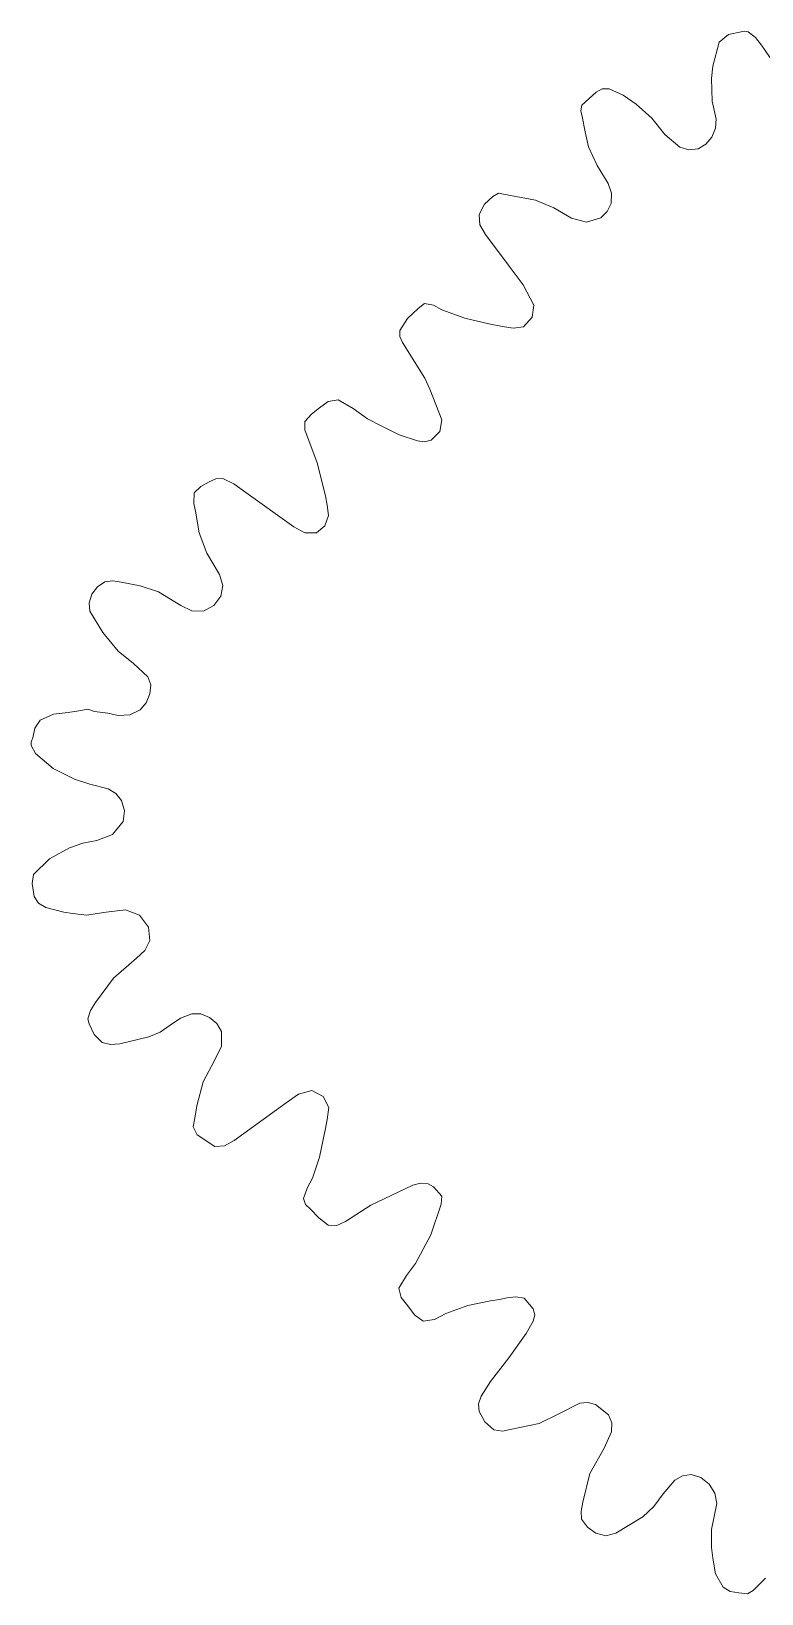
# Model space of a CAD drawing. Header units: millimetres. Extents: x 1553 to 1748, y 647 to 803.
# Drawn here: x 1555.4 to 1602.1, y 703.5 to 803.4 of the extents above; entities that cross this region are included whole.
import ezdxf

# ---------------------------------------------------------------- set-up
doc = ezdxf.new("R2010")
doc.units = ezdxf.units.MM
doc.header["$MEASUREMENT"] = 0

msp = doc.modelspace()

# ---------------------------------------------------------------- linework, layer by layer
at = {"lineweight": 9}
for points in [[(1600.0178, 803.1733), (1600.0178, 803.1733), (1601.0156, 803.3728), (1601.0156, 803.3728)], [(1601.0156, 803.3728), (1601.0156, 803.3728), (1601.2633, 803.3429), (1601.2633, 803.3429)], [(1601.2633, 803.3429), (1601.2633, 803.3429), (1601.7295, 802.9648), (1601.7295, 802.9648)], [(1599.02, 801.1353), (1599.02, 801.1353), (1599.4232, 802.6673), (1599.4232, 802.6673)], [(1599.4232, 802.6673), (1599.4232, 802.6673), (1600.0178, 803.1733), (1600.0178, 803.1733)], [(1601.7295, 802.9648), (1601.7295, 802.9648), (1602.1239, 802.4823), (1602.1239, 802.4823)], [(1602.1239, 802.4823), (1602.1239, 802.4823), (1603.1086, 801.0615), (1603.1086, 801.0615)], [(1598.9232, 800.3612), (1598.9232, 800.3612), (1599.02, 801.1353), (1599.02, 801.1353)], [(1598.9716, 798.8937), (1598.9716, 798.8937), (1598.9232, 800.3612), (1598.9232, 800.3612)], [(1590.6246, 798.6357), (1590.6246, 798.6357), (1591.547, 799.4743), (1591.547, 799.4743)], [(1591.547, 799.4743), (1591.547, 799.4743), (1591.9444, 799.6829), (1591.9444, 799.6829)], [(1591.9444, 799.6829), (1591.9444, 799.6829), (1592.3759, 799.6893), (1592.3759, 799.6893)], [(1592.3759, 799.6893), (1592.3759, 799.6893), (1593.281, 799.2783), (1593.281, 799.2783)], [(1590.5757, 798.2907), (1590.5757, 798.2907), (1590.6246, 798.6357), (1590.6246, 798.6357)], [(1593.281, 799.2783), (1593.281, 799.2783), (1594.1095, 798.7163), (1594.1095, 798.7163)], [(1594.1095, 798.7163), (1594.1095, 798.7163), (1595.1079, 797.8218), (1595.1079, 797.8218)], [(1599.2135, 797.7488), (1599.2135, 797.7488), (1598.9716, 798.8937), (1598.9716, 798.8937)], [(1590.6504, 797.9215), (1590.6504, 797.9215), (1590.5757, 798.2907), (1590.5757, 798.2907)], [(1590.8439, 796.9457), (1590.8439, 796.9457), (1590.6504, 797.9215), (1590.6504, 797.9215)], [(1595.1079, 797.8218), (1595.1079, 797.8218), (1595.9398, 796.765), (1595.9398, 796.765)], [(1599.1798, 797.1648), (1599.1798, 797.1648), (1599.2135, 797.7488), (1599.2135, 797.7488)], [(1591.0651, 795.9864), (1591.0651, 795.9864), (1590.8439, 796.9457), (1590.8439, 796.9457)], [(1595.9398, 796.765), (1595.9398, 796.765), (1596.8939, 795.9513), (1596.8939, 795.9513)], [(1598.5727, 796.1495), (1598.5727, 796.1495), (1598.9539, 796.61), (1598.9539, 796.61)], [(1598.9539, 796.61), (1598.9539, 796.61), (1599.1798, 797.1648), (1599.1798, 797.1648)], [(1591.6156, 794.7847), (1591.6156, 794.7847), (1591.0651, 795.9864), (1591.0651, 795.9864)], [(1596.8939, 795.9513), (1596.8939, 795.9513), (1597.483, 795.7796), (1597.483, 795.7796)], [(1597.483, 795.7796), (1597.483, 795.7796), (1598.0731, 795.8481), (1598.0731, 795.8481)], [(1598.0731, 795.8481), (1598.0731, 795.8481), (1598.5727, 796.1495), (1598.5727, 796.1495)], [(1592.3176, 793.644), (1592.3176, 793.644), (1591.6156, 794.7847), (1591.6156, 794.7847)], [(1592.5416, 793.0143), (1592.5416, 793.0143), (1592.3176, 793.644), (1592.3176, 793.644)], [(1584.412, 792.3087), (1584.412, 792.3087), (1584.9416, 792.8141), (1584.9416, 792.8141)], [(1584.9416, 792.8141), (1584.9416, 792.8141), (1585.3148, 793.0283), (1585.3148, 793.0283)], [(1585.3148, 793.0283), (1585.3148, 793.0283), (1586.0664, 792.8625), (1586.0664, 792.8625)], [(1586.0664, 792.8625), (1586.0664, 792.8625), (1587.6702, 792.5722), (1587.6702, 792.5722)], [(1587.6702, 792.5722), (1587.6702, 792.5722), (1588.8541, 792.088), (1588.8541, 792.088)], [(1592.2575, 791.8461), (1592.2575, 791.8461), (1592.513, 792.3545), (1592.513, 792.3545)], [(1592.513, 792.3545), (1592.513, 792.3545), (1592.5416, 793.0143), (1592.5416, 793.0143)], [(1584.0708, 791.6599), (1584.0708, 791.6599), (1584.412, 792.3087), (1584.412, 792.3087)], [(1584.1225, 790.9989), (1584.1225, 790.9989), (1584.0708, 791.6599), (1584.0708, 791.6599)], [(1588.8541, 792.088), (1588.8541, 792.088), (1589.9656, 791.426), (1589.9656, 791.426)], [(1589.9656, 791.426), (1589.9656, 791.426), (1590.922, 791.1598), (1590.922, 791.1598)], [(1590.922, 791.1598), (1590.922, 791.1598), (1591.8437, 791.4433), (1591.8437, 791.4433)], [(1591.8437, 791.4433), (1591.8437, 791.4433), (1592.2575, 791.8461), (1592.2575, 791.8461)], [(1584.4782, 790.3722), (1584.4782, 790.3722), (1584.1225, 790.9989), (1584.1225, 790.9989)], [(1585.9866, 788.3535), (1585.9866, 788.3535), (1584.4782, 790.3722), (1584.4782, 790.3722)], [(1586.878, 787.1596), (1586.878, 787.1596), (1585.9866, 788.3535), (1585.9866, 788.3535)], [(1587.5616, 785.8661), (1587.5616, 785.8661), (1586.878, 787.1596), (1586.878, 787.1596)], [(1579.4912, 785.0064), (1579.4912, 785.0064), (1580.1763, 785.6539), (1580.1763, 785.6539)], [(1580.1763, 785.6539), (1580.1763, 785.6539), (1580.5754, 785.9684), (1580.5754, 785.9684)], [(1580.5754, 785.9684), (1580.5754, 785.9684), (1581.1443, 785.8562), (1581.1443, 785.8562)], [(1581.1443, 785.8562), (1581.1443, 785.8562), (1581.6905, 785.5669), (1581.6905, 785.5669)], [(1581.6905, 785.5669), (1581.6905, 785.5669), (1583.1516, 785.025), (1583.1516, 785.025)], [(1587.4658, 785.0843), (1587.4658, 785.0843), (1587.5616, 785.8661), (1587.5616, 785.8661)], [(1578.991, 784.2348), (1578.991, 784.2348), (1579.4912, 785.0064), (1579.4912, 785.0064)], [(1583.1516, 785.025), (1583.1516, 785.025), (1584.6865, 784.6732), (1584.6865, 784.6732)], [(1584.6865, 784.6732), (1584.6865, 784.6732), (1585.5706, 784.4928), (1585.5706, 784.4928)], [(1585.5706, 784.4928), (1585.5706, 784.4928), (1586.2479, 784.3961), (1586.2479, 784.3961)], [(1586.2479, 784.3961), (1586.2479, 784.3961), (1586.9091, 784.4767), (1586.9091, 784.4767)], [(1586.9091, 784.4767), (1586.9091, 784.4767), (1587.4658, 785.0843), (1587.4658, 785.0843)], [(1578.9886, 783.8462), (1578.9886, 783.8462), (1578.991, 784.2348), (1578.991, 784.2348)], [(1579.1684, 783.4769), (1579.1684, 783.4769), (1578.9886, 783.8462), (1578.9886, 783.8462)], [(1580.5875, 781.1869), (1580.5875, 781.1869), (1579.1684, 783.4769), (1579.1684, 783.4769)], [(1580.9126, 780.4851), (1580.9126, 780.4851), (1580.5875, 781.1869), (1580.5875, 781.1869)], [(1581.6789, 778.5267), (1581.6789, 778.5267), (1580.9126, 780.4851), (1580.9126, 780.4851)], [(1573.8628, 779.2921), (1573.8628, 779.2921), (1574.415, 779.6986), (1574.415, 779.6986)], [(1574.415, 779.6986), (1574.415, 779.6986), (1575.0446, 779.8139), (1575.0446, 779.8139)], [(1575.0446, 779.8139), (1575.0446, 779.8139), (1576.007, 779.2586), (1576.007, 779.2586)], [(1572.9145, 778.4116), (1572.9145, 778.4116), (1573.3408, 778.8897), (1573.3408, 778.8897)], [(1572.9242, 777.8842), (1572.9242, 777.8842), (1572.9145, 778.4116), (1572.9145, 778.4116)], [(1573.3408, 778.8897), (1573.3408, 778.8897), (1573.8628, 779.2921), (1573.8628, 779.2921)], [(1576.007, 779.2586), (1576.007, 779.2586), (1576.9322, 778.5852), (1576.9322, 778.5852)], [(1576.9322, 778.5852), (1576.9322, 778.5852), (1577.846, 778.1229), (1577.846, 778.1229)], [(1581.5462, 777.7855), (1581.5462, 777.7855), (1581.6789, 778.5267), (1581.6789, 778.5267)], [(1573.7176, 775.7749), (1573.7176, 775.7749), (1572.9242, 777.8842), (1572.9242, 777.8842)], [(1577.846, 778.1229), (1577.846, 778.1229), (1578.9517, 777.5611), (1578.9517, 777.5611)], [(1578.9517, 777.5611), (1578.9517, 777.5611), (1580.1327, 777.1779), (1580.1327, 777.1779)], [(1581.0068, 777.2198), (1581.0068, 777.2198), (1581.5462, 777.7855), (1581.5462, 777.7855)], [(1580.1327, 777.1779), (1580.1327, 777.1779), (1580.5832, 777.1103), (1580.5832, 777.1103)], [(1580.5832, 777.1103), (1580.5832, 777.1103), (1581.0068, 777.2198), (1581.0068, 777.2198)], [(1574.2498, 773.6559), (1574.2498, 773.6559), (1573.7176, 775.7749), (1573.7176, 775.7749)], [(1566.2803, 774.2588), (1566.2803, 774.2588), (1566.7994, 774.563), (1566.7994, 774.563)], [(1566.7994, 774.563), (1566.7994, 774.563), (1567.2319, 774.7597), (1567.2319, 774.7597)], [(1567.2319, 774.7597), (1567.2319, 774.7597), (1567.6896, 774.7686), (1567.6896, 774.7686)], [(1567.6896, 774.7686), (1567.6896, 774.7686), (1568.3729, 774.4374), (1568.3729, 774.4374)], [(1568.3729, 774.4374), (1568.3729, 774.4374), (1569.0055, 773.9945), (1569.0055, 773.9945)], [(1565.8318, 773.1721), (1565.8318, 773.1721), (1565.856, 773.8555), (1565.856, 773.8555)], [(1565.856, 773.8555), (1565.856, 773.8555), (1566.2803, 774.2588), (1566.2803, 774.2588)], [(1569.0055, 773.9945), (1569.0055, 773.9945), (1572.2135, 771.6723), (1572.2135, 771.6723)], [(1574.3466, 773.0753), (1574.3466, 773.0753), (1574.2498, 773.6559), (1574.2498, 773.6559)], [(1565.9286, 772.6883), (1565.9286, 772.6883), (1565.8318, 773.1721), (1565.8318, 773.1721)], [(1566.1627, 771.2978), (1566.1627, 771.2978), (1565.9286, 772.6883), (1565.9286, 772.6883)], [(1574.2067, 771.737), (1574.2067, 771.737), (1574.4433, 772.398), (1574.4433, 772.398)], [(1574.4433, 772.398), (1574.4433, 772.398), (1574.3466, 773.0753), (1574.3466, 773.0753)], [(1572.2135, 771.6723), (1572.2135, 771.6723), (1572.9253, 771.3052), (1572.9253, 771.3052)], [(1573.6649, 771.2941), (1573.6649, 771.2941), (1574.2067, 771.737), (1574.2067, 771.737)], [(1566.6543, 769.9952), (1566.6543, 769.9952), (1566.1627, 771.2978), (1566.1627, 771.2978)], [(1572.9253, 771.3052), (1572.9253, 771.3052), (1573.6649, 771.2941), (1573.6649, 771.2941)], [(1567.4713, 768.6293), (1567.4713, 768.6293), (1566.6543, 769.9952), (1566.6543, 769.9952)], [(1567.6885, 767.9343), (1567.6885, 767.9343), (1567.4713, 768.6293), (1567.4713, 768.6293)], [(1559.1227, 766.8295), (1559.1227, 766.8295), (1559.3083, 767.3695), (1559.3083, 767.3695)], [(1559.3083, 767.3695), (1559.3083, 767.3695), (1559.6658, 767.8387), (1559.6658, 767.8387)], [(1559.6658, 767.8387), (1559.6658, 767.8387), (1560.1327, 768.1697), (1560.1327, 768.1697)], [(1560.1327, 768.1697), (1560.1327, 768.1697), (1560.6479, 768.2342), (1560.6479, 768.2342)], [(1560.6479, 768.2342), (1560.6479, 768.2342), (1561.1874, 768.1407), (1561.1874, 768.1407)], [(1561.1874, 768.1407), (1561.1874, 768.1407), (1562.4017, 767.9117), (1562.4017, 767.9117)], [(1562.4017, 767.9117), (1562.4017, 767.9117), (1563.5741, 767.5279), (1563.5741, 767.5279)], [(1563.5741, 767.5279), (1563.5741, 767.5279), (1564.993, 766.6448), (1564.993, 766.6448)], [(1567.5623, 767.2512), (1567.5623, 767.2512), (1567.6885, 767.9343), (1567.6885, 767.9343)], [(1559.1716, 766.2861), (1559.1716, 766.2861), (1559.1227, 766.8295), (1559.1227, 766.8295)], [(1564.993, 766.6448), (1564.993, 766.6448), (1565.6927, 766.3017), (1565.6927, 766.3017)], [(1566.4446, 766.2861), (1566.4446, 766.2861), (1567.1007, 766.6474), (1567.1007, 766.6474)], [(1567.1007, 766.6474), (1567.1007, 766.6474), (1567.5623, 767.2512), (1567.5623, 767.2512)], [(1560.0021, 764.9234), (1560.0021, 764.9234), (1559.1716, 766.2861), (1559.1716, 766.2861)], [(1565.6927, 766.3017), (1565.6927, 766.3017), (1566.4446, 766.2861), (1566.4446, 766.2861)], [(1560.9778, 763.7381), (1560.9778, 763.7381), (1560.0021, 764.9234), (1560.0021, 764.9234)], [(1561.9632, 762.9434), (1561.9632, 762.9434), (1560.9778, 763.7381), (1560.9778, 763.7381)], [(1562.8807, 762.0933), (1562.8807, 762.0933), (1561.9632, 762.9434), (1561.9632, 762.9434)], [(1563.0696, 761.5727), (1563.0696, 761.5727), (1562.8807, 762.0933), (1562.8807, 762.0933)], [(1563.0136, 760.993), (1563.0136, 760.993), (1563.0696, 761.5727), (1563.0696, 761.5727)], [(1562.3881, 759.9822), (1562.3881, 759.9822), (1562.768, 760.4356), (1562.768, 760.4356)], [(1562.768, 760.4356), (1562.768, 760.4356), (1563.0136, 760.993), (1563.0136, 760.993)], [(1555.997, 759.3149), (1555.997, 759.3149), (1556.8496, 759.6942), (1556.8496, 759.6942)], [(1556.8496, 759.6942), (1556.8496, 759.6942), (1557.8009, 759.8194), (1557.8009, 759.8194)], [(1557.8009, 759.8194), (1557.8009, 759.8194), (1558.4782, 759.9162), (1558.4782, 759.9162)], [(1558.4782, 759.9162), (1558.4782, 759.9162), (1559.0426, 760.0291), (1559.0426, 760.0291)], [(1559.0426, 760.0291), (1559.0426, 760.0291), (1559.4726, 759.8678), (1559.4726, 759.8678)], [(1559.4726, 759.8678), (1559.4726, 759.8678), (1560.3166, 759.771), (1560.3166, 759.771)], [(1560.3166, 759.771), (1560.3166, 759.771), (1560.9939, 759.6259), (1560.9939, 759.6259)], [(1560.9939, 759.6259), (1560.9939, 759.6259), (1561.7362, 759.6567), (1561.7362, 759.6567)], [(1561.7362, 759.6567), (1561.7362, 759.6567), (1562.3881, 759.9822), (1562.3881, 759.9822)], [(1555.527, 758.1953), (1555.527, 758.1953), (1555.6588, 758.8161), (1555.6588, 758.8161)], [(1555.6588, 758.8161), (1555.6588, 758.8161), (1555.997, 759.3149), (1555.997, 759.3149)], [(1555.4303, 757.9326), (1555.4303, 757.9326), (1555.527, 758.1953), (1555.527, 758.1953)], [(1555.4303, 757.6907), (1555.4303, 757.6907), (1555.4303, 757.9326), (1555.4303, 757.9326)], [(1555.7012, 757.1779), (1555.7012, 757.1779), (1555.4303, 757.6907), (1555.4303, 757.6907)], [(1556.8418, 756.2185), (1556.8418, 756.2185), (1555.7012, 757.1779), (1555.7012, 757.1779)], [(1558.204, 755.5459), (1558.204, 755.5459), (1556.8418, 756.2185), (1556.8418, 756.2185)], [(1559.1762, 755.2234), (1559.1762, 755.2234), (1558.204, 755.5459), (1558.204, 755.5459)], [(1560.3483, 754.9352), (1560.3483, 754.9352), (1559.1762, 755.2234), (1559.1762, 755.2234)], [(1560.8427, 754.6366), (1560.8427, 754.6366), (1560.3483, 754.9352), (1560.3483, 754.9352)], [(1561.2035, 754.1913), (1561.2035, 754.1913), (1560.8427, 754.6366), (1560.8427, 754.6366)], [(1561.3968, 753.5228), (1561.3968, 753.5228), (1561.2035, 754.1913), (1561.2035, 754.1913)], [(1561.3003, 752.8367), (1561.3003, 752.8367), (1561.3968, 753.5228), (1561.3968, 753.5228)], [(1560.6308, 752.0188), (1560.6308, 752.0188), (1561.3003, 752.8367), (1561.3003, 752.8367)], [(1557.8844, 751.1595), (1557.8844, 751.1595), (1558.726, 751.4591), (1558.726, 751.4591)], [(1558.726, 751.4591), (1558.726, 751.4591), (1559.6151, 751.6191), (1559.6151, 751.6191)], [(1559.6151, 751.6191), (1559.6151, 751.6191), (1560.6308, 752.0188), (1560.6308, 752.0188)], [(1555.5643, 749.4551), (1555.5643, 749.4551), (1556.5925, 750.4501), (1556.5925, 750.4501)], [(1556.5925, 750.4501), (1556.5925, 750.4501), (1557.8844, 751.1595), (1557.8844, 751.1595)], [(1555.4787, 748.8857), (1555.4787, 748.8857), (1555.5643, 749.4551), (1555.5643, 749.4551)], [(1555.6062, 748.0457), (1555.6062, 748.0457), (1555.4787, 748.8857), (1555.4787, 748.8857)], [(1555.8979, 747.6158), (1555.8979, 747.6158), (1555.6062, 748.0457), (1555.6062, 748.0457)], [(1556.3564, 747.3445), (1556.3564, 747.3445), (1555.8979, 747.6158), (1555.8979, 747.6158)], [(1557.5106, 747.0473), (1557.5106, 747.0473), (1556.3564, 747.3445), (1556.3564, 747.3445)], [(1558.0911, 746.9505), (1558.0911, 746.9505), (1557.5106, 747.0473), (1557.5106, 747.0473)], [(1558.962, 746.8538), (1558.962, 746.8538), (1558.0911, 746.9505), (1558.0911, 746.9505)], [(1560.2097, 747.0468), (1560.2097, 747.0468), (1558.962, 746.8538), (1558.962, 746.8538)], [(1561.4557, 747.1924), (1561.4557, 747.1924), (1560.2097, 747.0468), (1560.2097, 747.0468)], [(1562.3418, 746.8428), (1562.3418, 746.8428), (1561.4557, 747.1924), (1561.4557, 747.1924)], [(1562.9291, 746.0797), (1562.9291, 746.0797), (1562.3418, 746.8428), (1562.3418, 746.8428)], [(1563.0065, 745.2282), (1563.0065, 745.2282), (1562.9291, 746.0797), (1562.9291, 746.0797)], [(1562.155, 744.0962), (1562.155, 744.0962), (1562.69, 744.5902), (1562.69, 744.5902)], [(1562.69, 744.5902), (1562.69, 744.5902), (1563.0065, 745.2282), (1563.0065, 745.2282)], [(1560.6995, 742.8195), (1560.6995, 742.8195), (1562.155, 744.0962), (1562.155, 744.0962)], [(1559.5462, 741.2678), (1559.5462, 741.2678), (1560.6995, 742.8195), (1560.6995, 742.8195)], [(1559.0476, 740.2109), (1559.0476, 740.2109), (1559.2277, 740.7605), (1559.2277, 740.7605)], [(1559.2277, 740.7605), (1559.2277, 740.7605), (1559.5462, 741.2678), (1559.5462, 741.2678)], [(1565.7082, 740.5484), (1565.7082, 740.5484), (1564.9711, 740.2607), (1564.9711, 740.2607)], [(1566.2811, 740.5377), (1566.2811, 740.5377), (1565.7082, 740.5484), (1565.7082, 740.5484)], [(1566.8285, 740.3107), (1566.8285, 740.3107), (1566.2811, 740.5377), (1566.2811, 740.5377)], [(1559.1423, 739.8916), (1559.1423, 739.8916), (1559.0476, 740.2109), (1559.0476, 740.2109)], [(1559.4474, 739.2278), (1559.4474, 739.2278), (1559.1423, 739.8916), (1559.1423, 739.8916)], [(1563.6704, 739.3766), (1563.6704, 739.3766), (1562.9387, 739.0647), (1562.9387, 739.0647)], [(1564.3198, 739.8227), (1564.3198, 739.8227), (1563.6704, 739.3766), (1563.6704, 739.3766)], [(1564.9711, 740.2607), (1564.9711, 740.2607), (1564.3198, 739.8227), (1564.3198, 739.8227)], [(1567.2861, 739.9202), (1567.2861, 739.9202), (1566.8285, 740.3107), (1566.8285, 740.3107)], [(1567.5896, 739.4195), (1567.5896, 739.4195), (1567.2861, 739.9202), (1567.2861, 739.9202)], [(1567.6042, 738.483), (1567.6042, 738.483), (1567.5896, 739.4195), (1567.5896, 739.4195)], [(1559.9586, 738.7164), (1559.9586, 738.7164), (1559.4474, 739.2278), (1559.4474, 739.2278)], [(1560.5007, 738.5737), (1560.5007, 738.5737), (1559.9586, 738.7164), (1559.9586, 738.7164)], [(1561.0907, 738.6293), (1561.0907, 738.6293), (1560.5007, 738.5737), (1560.5007, 738.5737)], [(1562.9387, 739.0647), (1562.9387, 739.0647), (1561.0907, 738.6293), (1561.0907, 738.6293)], [(1567.1732, 737.5958), (1567.1732, 737.5958), (1567.6042, 738.483), (1567.6042, 738.483)], [(1566.4197, 736.1947), (1566.4197, 736.1947), (1567.1732, 737.5958), (1567.1732, 737.5958)], [(1566.0253, 734.6622), (1566.0253, 734.6622), (1566.4197, 736.1947), (1566.4197, 736.1947)], [(1572.5262, 735.4014), (1572.5262, 735.4014), (1571.7389, 734.8557), (1571.7389, 734.8557)], [(1573.379, 735.6298), (1573.379, 735.6298), (1572.5262, 735.4014), (1572.5262, 735.4014)], [(1574.0903, 735.2595), (1574.0903, 735.2595), (1573.379, 735.6298), (1573.379, 735.6298)], [(1565.8802, 733.8785), (1565.8802, 733.8785), (1566.0253, 734.6622), (1566.0253, 734.6622)], [(1571.7389, 734.8557), (1571.7389, 734.8557), (1568.4005, 732.4483), (1568.4005, 732.4483)], [(1574.4595, 734.5493), (1574.4595, 734.5493), (1574.0903, 735.2595), (1574.0903, 735.2595)], [(1574.3466, 733.7914), (1574.3466, 733.7914), (1574.4595, 734.5493), (1574.4595, 734.5493)], [(1565.7834, 733.3076), (1565.7834, 733.3076), (1565.8802, 733.8785), (1565.8802, 733.8785)], [(1574.2498, 733.2108), (1574.2498, 733.2108), (1574.3466, 733.7914), (1574.3466, 733.7914)], [(1566.0415, 732.8077), (1566.0415, 732.8077), (1565.7834, 733.3076), (1565.7834, 733.3076)], [(1567.1588, 732.0497), (1567.1588, 732.0497), (1566.0415, 732.8077), (1566.0415, 732.8077)], [(1568.4005, 732.4483), (1568.4005, 732.4483), (1567.797, 732.0976), (1567.797, 732.0976)], [(1573.8672, 731.368), (1573.8672, 731.368), (1574.1047, 732.5045), (1574.1047, 732.5045)], [(1574.1047, 732.5045), (1574.1047, 732.5045), (1574.2498, 733.2108), (1574.2498, 733.2108)], [(1567.797, 732.0976), (1567.797, 732.0976), (1567.1588, 732.0497), (1567.1588, 732.0497)], [(1573.4135, 730.0247), (1573.4135, 730.0247), (1573.8672, 731.368), (1573.8672, 731.368)], [(1572.8468, 728.7309), (1572.8468, 728.7309), (1573.0705, 729.3918), (1573.0705, 729.3918)], [(1573.0705, 729.3918), (1573.0705, 729.3918), (1573.4135, 730.0247), (1573.4135, 730.0247)], [(1579.8372, 729.5746), (1579.8372, 729.5746), (1578.8837, 729.1407), (1578.8837, 729.1407)], [(1580.3133, 729.7103), (1580.3133, 729.7103), (1579.8372, 729.5746), (1579.8372, 729.5746)], [(1580.8052, 729.6792), (1580.8052, 729.6792), (1580.3133, 729.7103), (1580.3133, 729.7103)], [(1581.1532, 729.4782), (1581.1532, 729.4782), (1580.8052, 729.6792), (1580.8052, 729.6792)], [(1581.6891, 728.8753), (1581.6891, 728.8753), (1581.1532, 729.4782), (1581.1532, 729.4782)], [(1572.9748, 728.351), (1572.9748, 728.351), (1572.8468, 728.7309), (1572.8468, 728.7309)], [(1578.8837, 729.1407), (1578.8837, 729.1407), (1577.1403, 728.3155), (1577.1403, 728.3155)], [(1581.637, 728.3618), (1581.637, 728.3618), (1581.6891, 728.8753), (1581.6891, 728.8753)], [(1573.2759, 728.0427), (1573.2759, 728.0427), (1572.9748, 728.351), (1572.9748, 728.351)], [(1573.8179, 727.4924), (1573.8179, 727.4924), (1573.2759, 728.0427), (1573.2759, 728.0427)], [(1574.4202, 727.033), (1574.4202, 727.033), (1573.8179, 727.4924), (1573.8179, 727.4924)], [(1577.1403, 728.3155), (1577.1403, 728.3155), (1575.5131, 727.2709), (1575.5131, 727.2709)], [(1580.9823, 726.4081), (1580.9823, 726.4081), (1581.637, 728.3618), (1581.637, 728.3618)], [(1574.9785, 727.0041), (1574.9785, 727.0041), (1574.4202, 727.033), (1574.4202, 727.033)], [(1575.5131, 727.2709), (1575.5131, 727.2709), (1574.9785, 727.0041), (1574.9785, 727.0041)], [(1579.9943, 724.572), (1579.9943, 724.572), (1580.9823, 726.4081), (1580.9823, 726.4081)], [(1579.4132, 723.8096), (1579.4132, 723.8096), (1579.9943, 724.572), (1579.9943, 724.572)], [(1578.9426, 723.0028), (1578.9426, 723.0028), (1579.4132, 723.8096), (1579.4132, 723.8096)], [(1579.074, 722.4033), (1579.074, 722.4033), (1578.9426, 723.0028), (1578.9426, 723.0028)], [(1579.5105, 721.8754), (1579.5105, 721.8754), (1579.074, 722.4033), (1579.074, 722.4033)], [(1586.4146, 722.4515), (1586.4146, 722.4515), (1585.8608, 722.3739), (1585.8608, 722.3739)], [(1586.9363, 722.3553), (1586.9363, 722.3553), (1586.4146, 722.4515), (1586.4146, 722.4515)], [(1579.9408, 721.2941), (1579.9408, 721.2941), (1579.5105, 721.8754), (1579.5105, 721.8754)], [(1583.3376, 721.8974), (1583.3376, 721.8974), (1581.9349, 721.3866), (1581.9349, 721.3866)], [(1584.7965, 722.1804), (1584.7965, 722.1804), (1583.3376, 721.8974), (1583.3376, 721.8974)], [(1585.377, 722.2771), (1585.377, 722.2771), (1584.7965, 722.1804), (1584.7965, 722.1804)], [(1585.8608, 722.3739), (1585.8608, 722.3739), (1585.377, 722.2771), (1585.377, 722.2771)], [(1587.5318, 721.6854), (1587.5318, 721.6854), (1586.9363, 722.3553), (1586.9363, 722.3553)], [(1587.6198, 721.2942), (1587.6198, 721.2942), (1587.5318, 721.6854), (1587.5318, 721.6854)], [(1580.48, 720.8849), (1580.48, 720.8849), (1579.9408, 721.2941), (1579.9408, 721.2941)], [(1581.2149, 721.0025), (1581.2149, 721.0025), (1580.48, 720.8849), (1580.48, 720.8849)], [(1581.9349, 721.3866), (1581.9349, 721.3866), (1581.2149, 721.0025), (1581.2149, 721.0025)], [(1587.0703, 720.1001), (1587.0703, 720.1001), (1587.5177, 720.8891), (1587.5177, 720.8891)], [(1587.5177, 720.8891), (1587.5177, 720.8891), (1587.6198, 721.2942), (1587.6198, 721.2942)], [(1585.9613, 718.5434), (1585.9613, 718.5434), (1587.0703, 720.1001), (1587.0703, 720.1001)], [(1584.7993, 717.0209), (1584.7993, 717.0209), (1585.9613, 718.5434), (1585.9613, 718.5434)], [(1584.1955, 716.097), (1584.1955, 716.097), (1584.7993, 717.0209), (1584.7993, 717.0209)], [(1584.0295, 715.6093), (1584.0295, 715.6093), (1584.1955, 716.097), (1584.1955, 716.097)], [(1584.0708, 715.1073), (1584.0708, 715.1073), (1584.0295, 715.6093), (1584.0295, 715.6093)], [(1590.5015, 715.6343), (1590.5015, 715.6343), (1589.2056, 714.9907), (1589.2056, 714.9907)], [(1591.0076, 715.6924), (1591.0076, 715.6924), (1590.5015, 715.6343), (1590.5015, 715.6343)], [(1591.5126, 715.5573), (1591.5126, 715.5573), (1591.0076, 715.6924), (1591.0076, 715.6924)], [(1592.3367, 714.8889), (1592.3367, 714.8889), (1591.5126, 715.5573), (1591.5126, 715.5573)], [(1584.4338, 714.4469), (1584.4338, 714.4469), (1584.0708, 715.1073), (1584.0708, 715.1073)], [(1584.9997, 713.9462), (1584.9997, 713.9462), (1584.4338, 714.4469), (1584.4338, 714.4469)], [(1589.2056, 714.9907), (1589.2056, 714.9907), (1587.9135, 714.336), (1587.9135, 714.336)], [(1592.5434, 714.3844), (1592.5434, 714.3844), (1592.3367, 714.8889), (1592.3367, 714.8889)], [(1585.5706, 713.8591), (1585.5706, 713.8591), (1584.9997, 713.9462), (1584.9997, 713.9462)], [(1586.0544, 713.9559), (1586.0544, 713.9559), (1585.5706, 713.8591), (1585.5706, 713.8591)], [(1587.9135, 714.336), (1587.9135, 714.336), (1586.0544, 713.9559), (1586.0544, 713.9559)], [(1592.0631, 712.7658), (1592.0631, 712.7658), (1592.536, 713.822), (1592.536, 713.822)], [(1592.536, 713.822), (1592.536, 713.822), (1592.5434, 714.3844), (1592.5434, 714.3844)], [(1591.139, 711.1369), (1591.139, 711.1369), (1592.0631, 712.7658), (1592.0631, 712.7658)], [(1590.6988, 709.3115), (1590.6988, 709.3115), (1591.139, 711.1369), (1591.139, 711.1369)], [(1596.5848, 710.7233), (1596.5848, 710.7233), (1595.827, 709.8437), (1595.827, 709.8437)], [(1597.0774, 710.9959), (1597.0774, 710.9959), (1596.5848, 710.7233), (1596.5848, 710.7233)], [(1597.6267, 711.0822), (1597.6267, 711.0822), (1597.0774, 710.9959), (1597.0774, 710.9959)], [(1598.2528, 710.8981), (1598.2528, 710.8981), (1597.6267, 711.0822), (1597.6267, 711.0822)], [(1598.7848, 710.4659), (1598.7848, 710.4659), (1598.2528, 710.8981), (1598.2528, 710.8981)], [(1599.1466, 709.879), (1599.1466, 709.879), (1598.7848, 710.4659), (1598.7848, 710.4659)], [(1595.827, 709.8437), (1595.827, 709.8437), (1595.2385, 709.035), (1595.2385, 709.035)], [(1599.2619, 709.2309), (1599.2619, 709.2309), (1599.1466, 709.879), (1599.1466, 709.879)], [(1590.602, 708.7309), (1590.602, 708.7309), (1590.6988, 709.3115), (1590.6988, 709.3115)], [(1590.6152, 708.2252), (1590.6152, 708.2252), (1590.602, 708.7309), (1590.602, 708.7309)], [(1595.2385, 709.035), (1595.2385, 709.035), (1594.5257, 708.3668), (1594.5257, 708.3668)], [(1598.9232, 707.5698), (1598.9232, 707.5698), (1599.2619, 709.2309), (1599.2619, 709.2309)], [(1590.9986, 707.7128), (1590.9986, 707.7128), (1590.6152, 708.2252), (1590.6152, 708.2252)], [(1591.5212, 707.3279), (1591.5212, 707.3279), (1590.9986, 707.7128), (1590.9986, 707.7128)], [(1594.5257, 708.3668), (1594.5257, 708.3668), (1592.8178, 707.3279), (1592.8178, 707.3279)], [(1598.9232, 706.4087), (1598.9232, 706.4087), (1598.9232, 707.5698), (1598.9232, 707.5698)], [(1592.1622, 707.1653), (1592.1622, 707.1653), (1591.5212, 707.3279), (1591.5212, 707.3279)], [(1592.8178, 707.3279), (1592.8178, 707.3279), (1592.1622, 707.1653), (1592.1622, 707.1653)], [(1599.02, 705.7314), (1599.02, 705.7314), (1598.9232, 706.4087), (1598.9232, 706.4087)], [(1599.1851, 704.7244), (1599.1851, 704.7244), (1599.02, 705.7314), (1599.02, 705.7314)], [(1599.661, 703.8688), (1599.661, 703.8688), (1599.1851, 704.7244), (1599.1851, 704.7244)], [(1602.3762, 704.4632), (1602.3762, 704.4632), (1601.5938, 703.6608), (1601.5938, 703.6608)], [(1600.1236, 703.6043), (1600.1236, 703.6043), (1599.661, 703.8688), (1599.661, 703.8688)], [(1600.6649, 703.506), (1600.6649, 703.506), (1600.1236, 703.6043), (1600.1236, 703.6043)], [(1601.2212, 703.4576), (1601.2212, 703.4576), (1600.6649, 703.506), (1600.6649, 703.506)], [(1601.5938, 703.6608), (1601.5938, 703.6608), (1601.2212, 703.4576), (1601.2212, 703.4576)]]:
    msp.add_open_spline(points, degree=3, dxfattribs=at)

doc.saveas('drawing.dxf')
